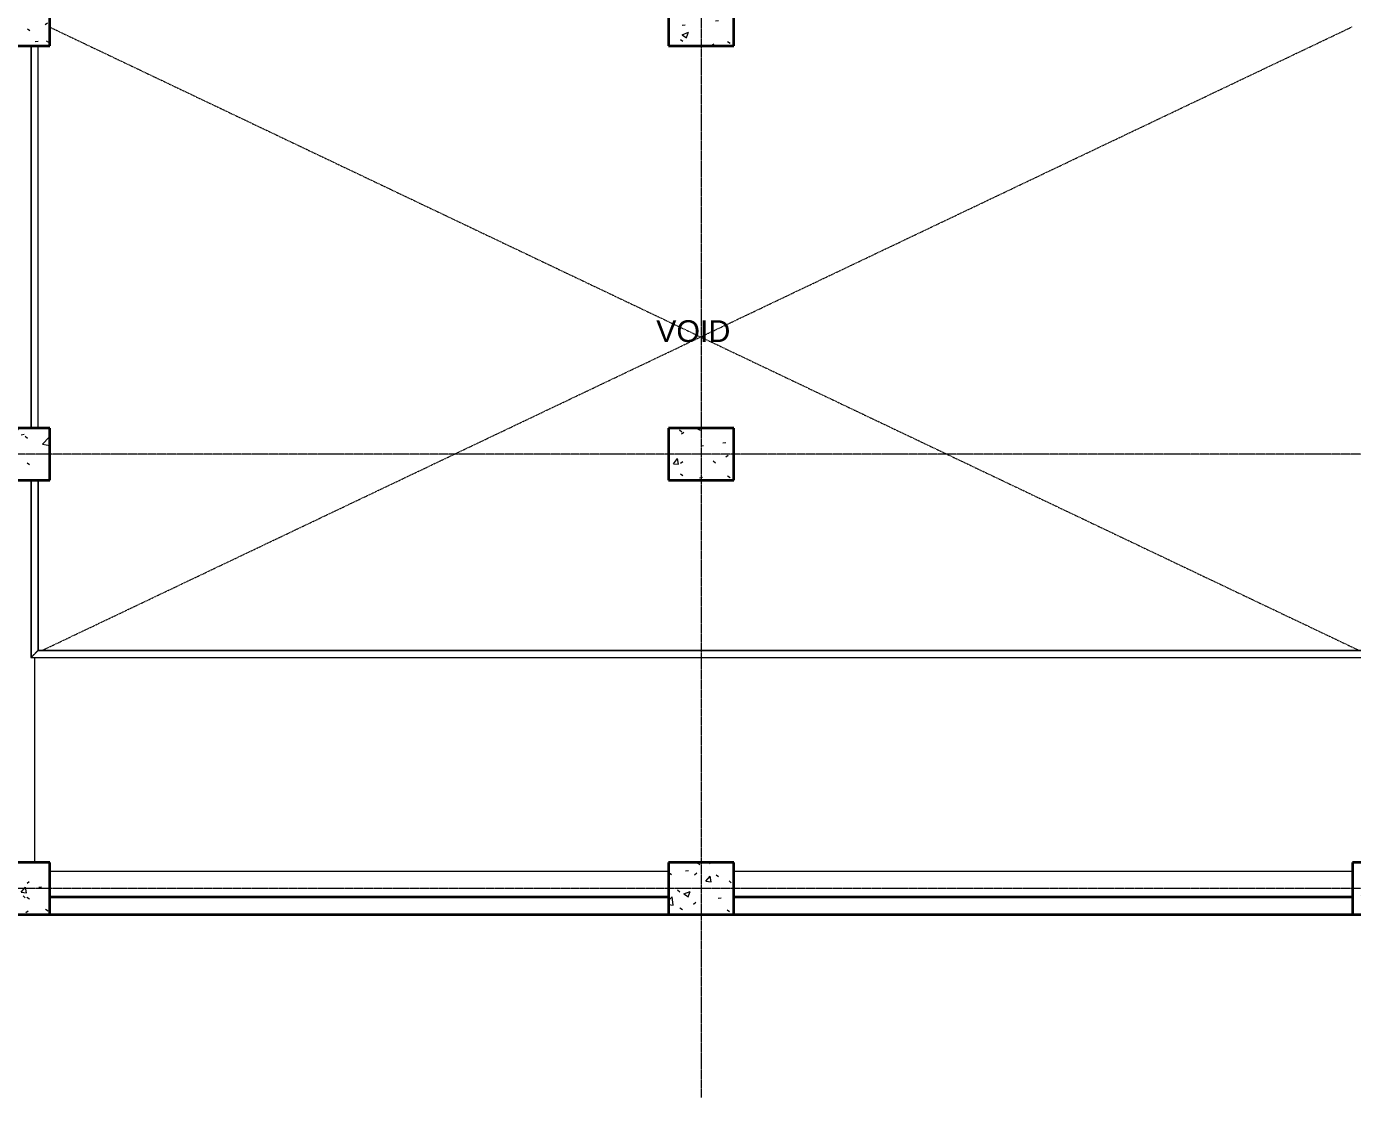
# Model space of a CAD drawing. Header units: millimetres. Extents: x -19238 to 17067, y -6268 to 16930.
# Drawn here: x -7085 to 8172, y -6268 to 6061 of the extents above; entities that cross this region are included whole.
import ezdxf

# ---------------------------------------------------------------- set-up
doc = ezdxf.new("R2010")
doc.units = ezdxf.units.MM
doc.linetypes.add('Dash', pattern=[6, 3, -3])
doc.linetypes.add('Grid Line', pattern=[22.225, 12.7, -3.175, 3.175, -3.175])
for name, color, linetype, lineweight in [('A-DETL-HDLN', 90, 'Dash', 9), ('A-FLOR', 192, 'Continuous', 9), ('A-FLOR-HRAL', 11, 'Continuous', 9), ('A-WALL', 113, 'Continuous', 9), ('G-ANNO-TEXT', 231, 'Continuous', 9), ('S-COLS', 52, 'Continuous', 9), ('S-GRID', 1, 'Continuous', 9)]:
    doc.layers.add(name, color=color, linetype=linetype, lineweight=lineweight)
doc.styles.add('Arial', font='arial.ttf', dxfattribs={"height": 250})

# ---------------------------------------------------------------- blocks, each defined once
blk = doc.blocks.new('M_Concrete-Rectangular-Column - 600 x 750mm-V1-Level 3')
at = {"layer": 'S-COLS'}
h = blk.add_hatch(dxfattribs=at)
h.set_pattern_fill('FP_2', color=256, style=0, pattern_type=2)
h.set_pattern_definition([(320, (3862.6, 8547.1), (-63.756, -728.737), [76.2, -838.2]), (265, (3862.6, 8547.1), (764.23, 140.97), [60.96, -670.56]), (10.451, (3857.3, 8486.4), (700.467, -587.77), [64.76, -712.36]), (316.184, (4065.8, 8547.1), (-168.17, -1084.32), [114.3, -1257.3]), (6.636, (4051.8, 8456.8), (989.71, -949.61), [97.14, -1068.54]), (261.184, (4065.8, 8547.1), (989.7, -949.62), [91.44, -1005.84]), (291, (4015, 8445.5), (-409.06, -606.458), [76.2, -838.2]), (236, (4015, 8445.5), (736.753, -247.21), [60.96, -670.56]), (341.451, (3980.94, 8395), (327.685, -853.67), [64.76, -712.36]), (307.5, (3862.63, 8547.13), (338.22, -12.355), [33.528, -628.904, 33.528, -647.192, -673.1]), (307.5, (3862.63, 8547.13), (338.22, -12.355), [-1343.152, 33.528, -639.572]), (277.5, (3862.63, 8547.13), (400.722, -267.279), [33.528, -354.584, 33.528, -613.664, -256.54]), (277.5, (3862.63, 8547.13), (400.722, -267.279), [-1035.304, 33.528, -223.012]), (237.5, (3862.63, 8773.7), (-22.915, -542.363), [33.528, -220.472, 33.528, -1810.512]), (237.5, (3862.63, 8773.7), (-22.915, -542.363), [-287.528, -758.952, 33.528, -1018.032]), (227.5, (3862.63, 8875.3), (101.707, -592.517), [33.528, -296.672, 33.528, -492.76, -746.76]), (227.5, (3862.63, 8875.3), (101.707, -592.517), [-856.49, 33.53, -713.23])])
h.paths.add_polyline_path([(-300, 375), (-300, -375), (300, -375), (300, 375), (12, 375)], flags=0)
at = {"layer": 'S-COLS', "lineweight": 35}
for p, q in [((300, 375), (-300, 375)), ((-300, 375), (-300, -375)), ((300, -375), (300, 375)), ((-300, -375), (300, -375))]:
    blk.add_line(p, q, dxfattribs=at)
blk = doc.blocks.new('M_Concrete-Rectangular-Column - 600 x 750mm-V2-Level 3')
at = {"layer": 'S-COLS'}
h = blk.add_hatch(dxfattribs=at)
h.set_pattern_fill('FP_3', color=256, style=0, pattern_type=2)
h.set_pattern_definition([(320, (3862.6, 677.1), (-63.76, -728.74), [76.2, -838.2]), (265, (3862.6, 677.1), (764.23, 140.97), [60.96, -670.56]), (10.451, (3857.3, 616.4), (700.47, -587.77), [64.76, -712.36]), (316.184, (4065.8, 677.1), (-168.17, -1084.32), [114.3, -1257.3]), (6.636, (4051.8, 586.8), (989.7, -949.6), [97.14, -1068.54]), (261.184, (4065.8, 677.1), (989.7, -949.62), [91.44, -1005.84]), (291, (4015, 575.5), (-409.06, -606.46), [76.2, -838.2]), (236, (4015, 575.5), (736.75, -247.21), [60.96, -670.56]), (341.451, (3980.94, 525), (327.69, -853.67), [64.76, -712.36]), (307.5, (3862.63, 677.13), (338.22, -12.355), [33.528, -628.904, 33.528, -647.192, -673.1]), (307.5, (3862.63, 677.13), (338.22, -12.355), [-1343.15, 33.53, -639.57]), (277.5, (3862.63, 677.13), (400.722, -267.28), [33.528, -354.584, 33.528, -613.664, -256.54]), (277.5, (3862.63, 677.13), (400.722, -267.28), [-1035.304, 33.53, -223.01]), (237.5, (3862.63, 903.7), (-22.915, -542.363), [33.528, -220.472, 33.528, -758.952, -1051.56]), (237.5, (3862.63, 903.7), (-22.915, -542.363), [-1046.48, 33.53, -1018.03]), (227.5, (3862.63, 1005.3), (101.707, -592.517), [33.53, -296.67, 33.53, -492.76, -746.76]), (227.5, (3862.63, 1005.3), (101.707, -592.517), [-856.49, 33.53, -713.23])])
h.paths.add_polyline_path([(-300, 375), (-300, -375), (300, -375), (300, 375), (12, 375)], flags=0)
at = {"layer": 'S-COLS', "lineweight": 35}
for p, q in [((300, 375), (-300, 375)), ((-300, 375), (-300, -375)), ((300, -375), (300, 375)), ((-300, -375), (300, -375))]:
    blk.add_line(p, q, dxfattribs=at)
blk = doc.blocks.new('M_Concrete-Rectangular-Column - 600 x 750mm-V3-Level 3')
at = {"layer": 'S-COLS'}
h = blk.add_hatch(dxfattribs=at)
h.set_pattern_fill('FP_4', color=256, style=0, pattern_type=2)
h.set_pattern_definition([(320, (3862.6, -7192.9), (-63.756, -728.737), [76.2, -838.2]), (265, (3862.6, -7192.9), (764.23, 140.97), [60.96, -670.56]), (10.451, (3857.3, -7253.6), (700.467, -587.77), [64.76, -712.36]), (316.184, (4065.8, -7192.9), (-168.17, -1084.32), [114.3, -1257.3]), (6.636, (4051.8, -7283.2), (989.71, -949.61), [97.14, -1068.54]), (261.184, (4065.8, -7192.9), (989.7, -949.62), [91.44, -1005.84]), (291, (4015, -7294.5), (-409.06, -606.458), [76.2, -838.2]), (236, (4015, -7294.5), (736.75, -247.21), [60.96, -670.56]), (341.451, (3980.94, -7345), (327.685, -853.67), [64.76, -712.36]), (307.5, (3862.63, -7192.87), (338.22, -12.355), [33.528, -628.904, 33.528, -647.192, -673.1]), (307.5, (3862.63, -7192.87), (338.22, -12.355), [-1343.152, 33.528, -639.572]), (277.5, (3862.63, -7192.87), (400.722, -267.279), [33.528, -354.584, 33.528, -613.664, -256.54]), (277.5, (3862.63, -7192.87), (400.722, -267.279), [-1035.304, 33.528, -223.012]), (237.5, (3862.63, -6966.3), (-22.915, -542.363), [33.528, -220.472, 33.528, -1810.512]), (237.5, (3862.63, -6966.3), (-22.915, -542.363), [-287.528, -758.952, 33.528, -1018.032]), (227.5, (3862.63, -6864.7), (101.707, -592.517), [33.528, -296.672, 33.528, -492.76, -746.76]), (227.5, (3862.63, -6864.7), (101.707, -592.517), [-856.49, 33.53, -713.23])])
h.paths.add_polyline_path([(-300, 375), (-300, -375), (300, -375), (300, 375), (12, 375)], flags=0)
at = {"layer": 'S-COLS', "lineweight": 35}
for p, q in [((300, 375), (-300, 375)), ((-300, 375), (-300, -375)), ((300, -375), (300, 375)), ((-300, -375), (300, -375))]:
    blk.add_line(p, q, dxfattribs=at)
blk = doc.blocks.new('M_Concrete-Rectangular-Column - 600 x 750mm-V7-Level 3')
at = {"layer": 'S-COLS'}
h = blk.add_hatch(dxfattribs=at)
h.set_pattern_fill('FP_8', color=256, style=0, pattern_type=2)
h.set_pattern_definition([(320, (-1137.4, 677.1), (-63.76, -728.74), [76.2, -838.2]), (265, (-1137.4, 677.1), (764.23, 140.97), [60.96, -670.56]), (10.45, (-1142.7, 616.4), (700.47, -587.77), [64.76, -712.36]), (316.184, (-934.2, 677.1), (-168.17, -1084.3), [114.3, -1257.3]), (6.636, (-948.2, 586.8), (989.7, -949.6), [97.14, -1068.54]), (261.184, (-934.2, 677.1), (989.7, -949.6), [91.44, -1005.84]), (291, (-985, 575.5), (-409.06, -606.46), [76.2, -838.2]), (236, (-985, 575.5), (736.75, -247.2), [60.96, -670.56]), (341.45, (-1019.06, 525), (327.7, -853.67), [64.76, -712.36]), (307.5, (-1137.37, 677.13), (338.22, -12.355), [33.53, -628.904, 33.53, -647.19, -673.1]), (307.5, (-1137.37, 677.13), (338.22, -12.355), [-1343.15, 33.53, -639.57]), (277.5, (-1137.37, 677.13), (400.72, -267.28), [33.53, -354.584, 33.53, -613.664, -256.54]), (277.5, (-1137.37, 677.13), (400.72, -267.28), [-1035.3, 33.53, -223.01]), (237.5, (-1137.37, 903.7), (-22.915, -542.363), [33.53, -220.47, 33.53, -1810.51]), (237.5, (-1137.37, 903.7), (-22.915, -542.363), [-287.53, -758.95, 33.53, -1018.03]), (227.5, (-1137.37, 1005.3), (101.71, -592.52), [33.53, -296.67, 33.53, -492.76, -746.76]), (227.5, (-1137.37, 1005.3), (101.71, -592.52), [-856.49, 33.53, -713.23])])
h.paths.add_polyline_path([(-300, -375), (300, -375), (300, 375), (-300, 375)], flags=0)
at = {"layer": 'S-COLS', "lineweight": 35}
for p, q in [((300, 375), (-300, 375)), ((-300, 375), (-300, -375)), ((300, -375), (300, 375)), ((-300, -375), (300, -375))]:
    blk.add_line(p, q, dxfattribs=at)
blk = doc.blocks.new('M_Concrete-Rectangular-Column - 600 x 750mm-V8-Level 3')
at = {"layer": 'S-COLS'}
h = blk.add_hatch(dxfattribs=at)
h.set_pattern_fill('FP_9', color=256, style=0, pattern_type=2)
h.set_pattern_definition([(320, (-1137.4, -7192.9), (-63.756, -728.737), [76.2, -838.2]), (265, (-1137.4, -7192.9), (764.23, 140.97), [60.96, -670.56]), (10.451, (-1142.7, -7253.6), (700.467, -587.77), [64.76, -712.36]), (316.184, (-934.2, -7192.9), (-168.17, -1084.32), [114.3, -1257.3]), (6.636, (-948.2, -7283.2), (989.71, -949.61), [97.14, -1068.54]), (261.184, (-934.2, -7192.9), (989.7, -949.62), [91.44, -1005.84]), (291, (-985, -7294.5), (-409.06, -606.46), [76.2, -838.2]), (236, (-985, -7294.5), (736.75, -247.21), [60.96, -670.56]), (341.451, (-1019.06, -7345), (327.685, -853.67), [64.76, -712.36]), (307.5, (-1137.37, -7192.87), (338.22, -12.355), [33.528, -628.904, 33.528, -647.192, -673.1]), (307.5, (-1137.37, -7192.87), (338.22, -12.355), [-1343.152, 33.528, -639.572]), (277.5, (-1137.37, -7192.87), (400.722, -267.279), [33.528, -354.584, 33.528, -870.204]), (277.5, (-1137.37, -7192.87), (400.722, -267.279), [-421.64, -613.664, 33.528, -223.012]), (237.5, (-1137.37, -6966.3), (-22.915, -542.363), [33.528, -220.472, 33.528, -1810.512]), (237.5, (-1137.37, -6966.3), (-22.915, -542.363), [-287.528, -758.952, 33.528, -1018.032]), (227.5, (-1137.37, -6864.7), (101.707, -592.517), [33.53, -296.67, 33.53, -1239.52]), (227.5, (-1137.37, -6864.7), (101.707, -592.517), [-363.73, -492.76, 33.53, -713.23])])
h.paths.add_polyline_path([(-300, -356), (-300, -375), (300, -375), (300, 375), (-300, 375), (-300, 245)], flags=0)
at = {"layer": 'S-COLS', "lineweight": 35}
for p, q in [((300, 375), (-300, 375)), ((-300, 375), (-300, -375)), ((300, -375), (300, 375)), ((-300, -375), (300, -375))]:
    blk.add_line(p, q, dxfattribs=at)
blk = doc.blocks.new('M_Concrete-Rectangular-Column - 600 x 750mm-V12-Level 3')
at = {"layer": 'S-COLS'}
h = blk.add_hatch(dxfattribs=at)
h.set_pattern_fill('FP_13', color=256, style=0, pattern_type=2)
h.set_pattern_definition([(320, (-6137.4, 677.1), (-63.756, -728.737), [76.2, -838.2]), (265, (-6137.4, 677.1), (764.23, 140.97), [60.96, -670.56]), (10.451, (-6142.7, 616.4), (700.47, -587.77), [64.76, -712.36]), (316.184, (-5934.2, 677.1), (-168.17, -1084.32), [114.3, -1257.3]), (6.636, (-5948.2, 586.8), (989.71, -949.61), [97.14, -1068.54]), (261.184, (-5934.2, 677.1), (989.7, -949.62), [91.44, -1005.84]), (291, (-5985, 575.5), (-409.06, -606.46), [76.2, -838.2]), (236, (-5985, 575.5), (736.75, -247.21), [60.96, -670.56]), (341.451, (-6019.06, 525), (327.685, -853.67), [64.76, -712.36]), (307.5, (-6137.37, 677.13), (338.22, -12.355), [33.528, -628.904, 33.528, -647.192, -673.1]), (307.5, (-6137.37, 677.13), (338.22, -12.355), [-1343.15, 33.53, -639.57]), (277.5, (-6137.37, 677.13), (400.722, -267.279), [33.528, -354.584, 33.528, -613.664, -256.54]), (277.5, (-6137.37, 677.13), (400.722, -267.279), [-1035.304, 33.528, -223.012]), (237.5, (-6137.37, 903.7), (-22.915, -542.363), [33.528, -220.472, 33.528, -1810.512]), (237.5, (-6137.37, 903.7), (-22.915, -542.363), [-287.528, -758.952, 33.528, -1018.032]), (227.5, (-6137.37, 1005.3), (101.707, -592.517), [33.528, -296.672, 33.528, -492.76, -746.76]), (227.5, (-6137.37, 1005.3), (101.707, -592.517), [-856.49, 33.53, -713.23])])
h.paths.add_polyline_path([(-300, 375), (-300, -375), (300, -375), (300, 375)], flags=0)
at = {"layer": 'S-COLS', "lineweight": 35}
for p, q in [((300, 375), (-300, 375)), ((-300, 375), (-300, -375)), ((300, -375), (300, 375)), ((-300, -375), (300, -375))]:
    blk.add_line(p, q, dxfattribs=at)
blk = doc.blocks.new('M_Concrete-Rectangular-Column - 600 x 750mm-V13-Level 3')
at = {"layer": 'S-COLS'}
h = blk.add_hatch(dxfattribs=at)
h.set_pattern_fill('FP_14', color=256, style=0, pattern_type=2)
h.set_pattern_definition([(320, (-6137.4, -7192.9), (-63.756, -728.737), [76.2, -838.2]), (265, (-6137.4, -7192.9), (764.23, 140.97), [60.96, -670.56]), (10.451, (-6142.7, -7253.6), (700.467, -587.77), [64.76, -712.36]), (316.184, (-5934.2, -7192.9), (-168.17, -1084.32), [114.3, -1257.3]), (6.636, (-5948.2, -7283.2), (989.71, -949.61), [97.14, -1068.54]), (261.184, (-5934.2, -7192.9), (989.7, -949.62), [91.44, -1005.84]), (291, (-5985, -7294.5), (-409.06, -606.458), [76.2, -838.2]), (236, (-5985, -7294.5), (736.753, -247.21), [60.96, -670.56]), (341.451, (-6019.06, -7345), (327.685, -853.67), [64.76, -712.36]), (307.5, (-6137.37, -7192.87), (338.22, -12.355), [33.528, -628.904, 33.528, -647.192, -673.1]), (307.5, (-6137.37, -7192.87), (338.22, -12.355), [-1343.152, 33.528, -639.572]), (277.5, (-6137.37, -7192.87), (400.722, -267.279), [33.528, -354.584, 33.528, -870.204]), (277.5, (-6137.37, -7192.87), (400.722, -267.279), [-421.64, -613.664, 33.528, -223.012]), (237.5, (-6137.37, -6966.3), (-22.915, -542.363), [33.528, -220.472, 33.528, -1810.512]), (237.5, (-6137.37, -6966.3), (-22.915, -542.363), [-287.528, -758.952, 33.528, -1018.032]), (227.5, (-6137.37, -6864.7), (101.707, -592.517), [33.528, -296.672, 33.528, -1239.52]), (227.5, (-6137.37, -6864.7), (101.707, -592.517), [-363.728, -492.76, 33.528, -713.232])])
h.paths.add_polyline_path([(-300, 245), (-300, -375), (300, -375), (300, 375), (-300, 375)], flags=0)
at = {"layer": 'S-COLS', "lineweight": 35}
for p, q in [((300, 375), (-300, 375)), ((-300, 375), (-300, -375)), ((300, -375), (300, 375)), ((-300, -375), (300, -375))]:
    blk.add_line(p, q, dxfattribs=at)
blk = doc.blocks.new('Top Rail Type - Top Rail_Internal_-369021-Level 3')
at = {"layer": 'A-FLOR-HRAL'}
for p, q in [((-7033, 837), (-7033, -1203)), ((-6953, -1123), (-6953, 837)), ((-7033, -1203), (8388, -1203)), ((8308, -1123), (-6953, -1123))]:
    blk.add_line(p, q, dxfattribs=at)
blk.add_open_spline([(-7033, -1203), (-7033, -1203), (-7033, -1203), (-7030, -1200), (-7027, -1197), (-7023, -1193), (-7020, -1190), (-7017, -1187), (-7014, -1183), (-7010, -1180), (-7006, -1176), (-7002, -1172), (-6998, -1167), (-6993, -1163), (-6989, -1159), (-6985, -1155), (-6981, -1151), (-6977, -1147), (-6973, -1143), (-6970, -1140), (-6967, -1136), (-6964, -1133), (-6960, -1130), (-6957, -1126), (-6954, -1124), (-6953, -1123), (-6953, -1123)], degree=3, knots=[0, 0, 0, 0, 0.066667, 0.133333, 0.2, 0.233333, 0.266667, 0.3, 0.333333, 0.366667, 0.4, 0.433333, 0.466667, 0.5, 0.533333, 0.566667, 0.6, 0.633333, 0.666667, 0.7, 0.733333, 0.766667, 0.8, 0.866667, 0.933333, 1, 1, 1, 1], dxfattribs=at)
blk = doc.blocks.new('Top Rail Type - Top Rail_Internal_-V19-Level 3')
at = {"layer": 'A-FLOR-HRAL'}
for p, q in [((-7034, 837), (-7034, -1204)), ((-6953, 837), (-6953, -1123)), ((-7034, -1204), (8388, -1204)), ((-6953, -1123), (8307, -1123))]:
    blk.add_line(p, q, dxfattribs=at)
blk = doc.blocks.new('Top Rail Type - Top Rail_Internal_-369185-Level 3')
at = {"layer": 'A-FLOR-HRAL'}
for p, q in [((-7032, 5837), (-7032, 1437)), ((-6952, 1437), (-6952, 5837))]:
    blk.add_line(p, q, dxfattribs=at)
blk = doc.blocks.new('Top Rail Type - Top Rail_Internal_-V20-Level 3')
at = {"layer": 'A-FLOR-HRAL'}
for p, q in [((-7033, 1437), (-7033, 5837)), ((-6952, 1437), (-6952, 5837))]:
    blk.add_line(p, q, dxfattribs=at)

msp = doc.modelspace()

# ---------------------------------------------------------------- linework, layer by layer
at = {"layer": 'A-DETL-HDLN'}
for p, q in [((-6909, -1123), (8172, 6059)), ((-6818, 6054), (8253, -1123))]:
    msp.add_line(p, q, dxfattribs=at)
at = {"layer": 'A-FLOR'}
for p, q in [((-6993, -1204), (-6993, -3563)), ((-6818, -3663), (302, -3663)), ((1052, -3663), (8172, -3663))]:
    msp.add_line(p, q, dxfattribs=at)
at = {"layer": 'A-WALL', "lineweight": 35}
for p, q in [((302, -3963), (-6818, -3963)), ((8172, -3963), (1052, -3963)), ((-6818, -4163), (302, -4163)), ((1052, -4163), (8172, -4163))]:
    msp.add_line(p, q, dxfattribs=at)
at = {"layer": 'S-GRID', "linetype": 'Grid Line'}
for p, q in [((677, 15630), (677, -6268)), ((16679, 1137), (-17938, 1137)), ((16679, -3863), (-17938, -3863))]:
    msp.add_line(p, q, dxfattribs=at)

# ---------------------------------------------------------------- block references
at = {"layer": 'A-FLOR-HRAL'}
for name in ['Top Rail Type - Top Rail_Internal_-V20-Level 3', 'Top Rail Type - Top Rail_Internal_-369185-Level 3', 'Top Rail Type - Top Rail_Internal_-V19-Level 3', 'Top Rail Type - Top Rail_Internal_-369021-Level 3']:
    msp.add_blockref(name, (0, 0), dxfattribs=at)
at = {"layer": 'S-COLS', "rotation": 90.0000000000001}
for name, p in [('M_Concrete-Rectangular-Column - 600 x 750mm-V13-Level 3', (-7193, 6137)), ('M_Concrete-Rectangular-Column - 600 x 750mm-V12-Level 3', (677, 6137)), ('M_Concrete-Rectangular-Column - 600 x 750mm-V8-Level 3', (-7193, 1137)), ('M_Concrete-Rectangular-Column - 600 x 750mm-V7-Level 3', (677, 1137)), ('M_Concrete-Rectangular-Column - 600 x 750mm-V3-Level 3', (-7193, -3863)), ('M_Concrete-Rectangular-Column - 600 x 750mm-V2-Level 3', (677, -3863)), ('M_Concrete-Rectangular-Column - 600 x 750mm-V1-Level 3', (8547, -3863))]:
    msp.add_blockref(name, p, dxfattribs=at)

# ---------------------------------------------------------------- texts
at = {"layer": 'G-ANNO-TEXT', "color": 7, "insert": (160, 2679), "char_height": 250, "width": 1034.18, "attachment_point": 1, "style": 'Arial'}
msp.add_mtext('VOID', dxfattribs=at)

doc.saveas('drawing.dxf')
